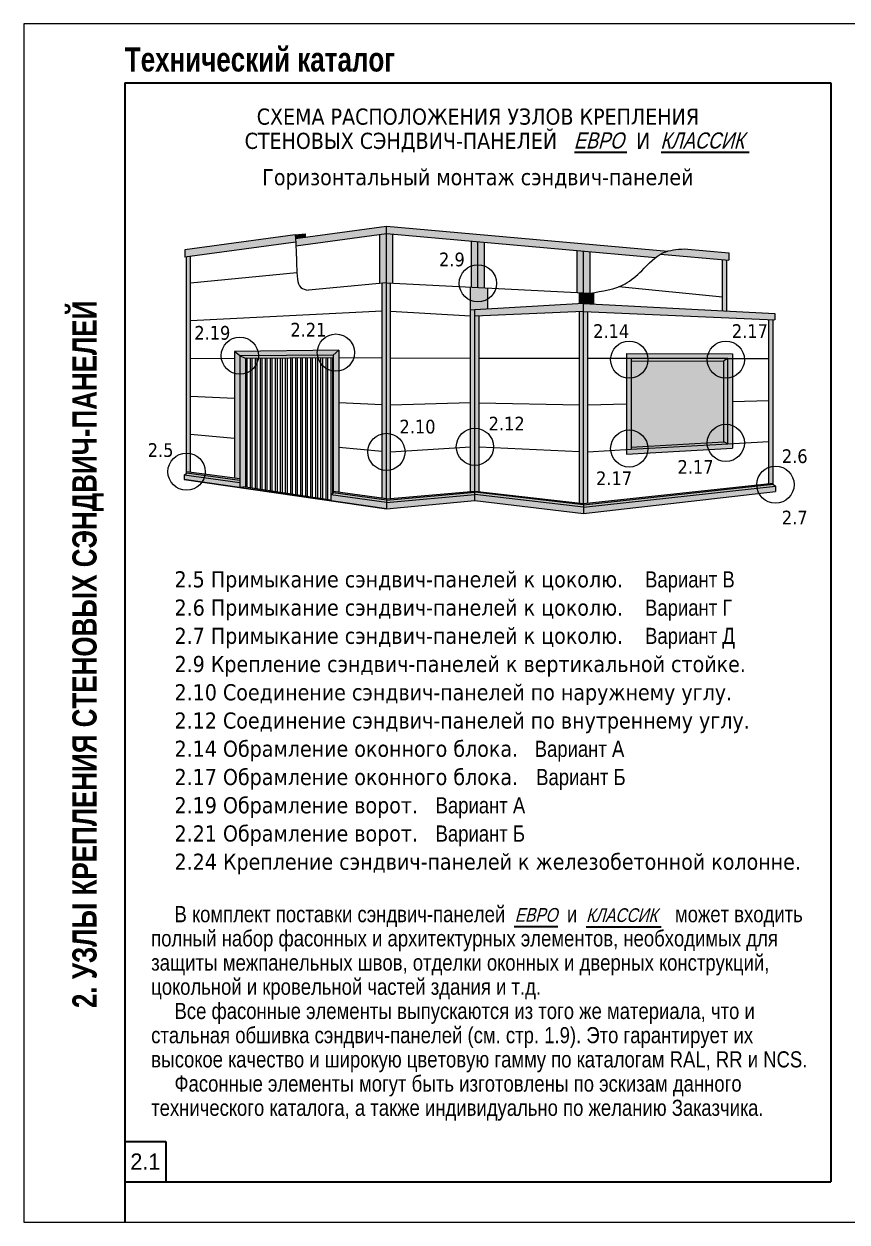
# Model space of a CAD drawing. Extents: x 5821 to 16321, y -13531 to 5774.
# Drawn here: x 5821 to 6841, y 4289 to 5774 of the extents above; entities that cross this region are included whole.
import ezdxf
from ezdxf.enums import TextEntityAlignment as Align

# ---------------------------------------------------------------- set-up
doc = ezdxf.new("R2010")
doc.units = 0
doc.header["$LTSCALE"] = 3
doc.layers.get('0').update_dxf_attribs({"linetype": 'CONTINUOUS', "lineweight": 30})
for name, color, linetype, lineweight in [('new_fill', 8, 'CONTINUOUS', 13), ('RAZMER', 7, 'CONTINUOUS', 9), ('размер', 7, 'CONTINUOUS', 13), ('тонкий контур', 8, 'CONTINUOUS', 9)]:
    doc.layers.add(name, color=color, linetype=linetype, lineweight=lineweight)
doc.styles.add('LOGO', font='HATTEN.TTF')
doc.styles.get("Standard").update_dxf_attribs({"font": 'TAHOMA.TTF'})
doc.styles.add('style1', font='ARIALN.TTF')
doc.styles.add('style2', font='impact.TTF')
doc.styles.add('курсив', font='ARIAL.TTF', dxfattribs={"width": 0.8, "oblique": 15})

msp = doc.modelspace()

# ---------------------------------------------------------------- hatches: boundary and pattern name
at = {"layer": 'new_fill', "true_color": 0xa9cacb}
h = msp.add_hatch(color=9, dxfattribs=at)
edge = h.paths.add_edge_path()
edge.add_spline(control_points=[(6157.82, 5503.33), (6157.74, 5504.84), (6157.66, 5506.35), (6157.57, 5507.86)], knot_values=[4.4903199, 4.4903199, 4.4903199, 4.4903199, 8.9845354, 8.9845354, 8.9845354, 8.9845354], degree=3, periodic=0)
edge.add_spline(control_points=[(6157.57, 5507.86), (6157.49, 5509.37), (6157.41, 5510.87), (6157.33, 5512.38)], knot_values=[0, 0, 0, 0, 4.4903199, 4.4903199, 4.4903199, 4.4903199], degree=3, periodic=0)
edge.add_line((6157.33, 5512.38), (6020.39, 5493.76))
edge.add_line((6020.39, 5493.76), (6020.39, 5484.64))
edge.add_line((6020.39, 5484.64), (6157.82, 5503.33))
h.paths.add_polyline_path([(6027.64, 5485.63), (6022.55, 5484.93), (6022.55, 5241.83, -0.055786), (6027.64, 5241.26)])
h.paths.add_polyline_path([(6027.64, 5241.26, 0.055786), (6022.55, 5241.83), (6022.55, 5218.78), (6027.64, 5218.09)])
at = {"layer": 'new_fill', "true_color": 0x508486}
h = msp.add_hatch(color=137, dxfattribs=at)
edge = h.paths.add_edge_path()
edge.add_line((6169.61, 5513.55), (6157.33, 5512.38))
edge.add_spline(control_points=[(6157.33, 5512.38), (6157.41, 5510.87), (6157.49, 5509.37), (6157.57, 5507.86)], knot_values=[0, 0, 0, 0, 4.4903199, 4.4903199, 4.4903199, 4.4903199], degree=3, periodic=0)
edge.add_line((6157.57, 5507.86), (6169.61, 5509.49))
edge.add_line((6169.61, 5509.49), (6169.61, 5513.55))
at = {"layer": 'new_fill', "true_color": 0xdbdbdb}
h = msp.add_hatch(color=254, dxfattribs=at)
edge = h.paths.add_edge_path()
edge.add_line((6270.5, 5514.03), (6270.51, 5523.16))
edge.add_line((6270.51, 5523.16), (6270.25, 5523.18))
edge.add_line((6270.25, 5523.18), (6157.57, 5507.86))
edge.add_spline(control_points=[(6157.57, 5507.86), (6157.66, 5506.35), (6157.74, 5504.84), (6157.82, 5503.33)], knot_values=[4.4903199, 4.4903199, 4.4903199, 4.4903199, 8.9845354, 8.9845354, 8.9845354, 8.9845354], degree=3, periodic=0)
edge.add_spline(control_points=[(6157.82, 5503.33), (6157.9, 5501.82), (6157.98, 5500.31), (6158.05, 5498.8)], knot_values=[8.9845354, 8.9845354, 8.9845354, 8.9845354, 13.4866954, 13.4866954, 13.4866954, 13.4866954], degree=3, periodic=0)
edge.add_line((6158.05, 5498.8), (6270.5, 5514.03))
h.paths.add_polyline_path([(6270.5, 5514.03), (6262.23, 5512.91), (6262.23, 5452.18), (6270.46, 5452.97)])
at = {"layer": 'new_fill', "true_color": 0xb0b0b0}
h = msp.add_hatch(color=253, dxfattribs=at)
h.paths.add_polyline_path([(6278.27, 5513.35), (6270.51, 5514.03), (6270.5, 5514.03), (6270.46, 5452.98), (6278.27, 5452.59)])
edge = h.paths.add_edge_path()
edge.add_line((6270.51, 5523.16), (6270.5, 5514.04))
edge.add_line((6270.5, 5514.04), (6603.89, 5484.46))
edge.add_spline(control_points=[(6603.89, 5484.46), (6605.78, 5485.95), (6607.74, 5487.3), (6609.78, 5488.48)], knot_values=[94.525523, 94.525523, 94.525523, 94.525523, 101.8104767, 101.8104767, 101.8104767, 101.8104767], degree=3, periodic=0)
edge.add_spline(control_points=[(6609.78, 5488.48), (6610.99, 5489.17), (6613.91, 5490.67), (6617.04, 5491.74), (6618.89, 5492.25)], knot_values=[101.8104767, 101.8104767, 101.8104767, 101.8104767, 106.1290833, 112.0030346, 112.0030346, 112.0030346, 112.0030346], degree=3, periodic=0)
edge.add_line((6618.89, 5492.25), (6270.51, 5523.16))
h.paths.add_polyline_path([(6391.62, 5503.29), (6383.59, 5504), (6383.59, 5475.29, -0.0891225), (6391.62, 5473.85)])
h.paths.add_polyline_path([(6391.62, 5473.85, 0.0891225), (6383.59, 5475.29), (6383.59, 5447.24), (6391.62, 5446.84)])
h.paths.add_polyline_path([(6522.61, 5491.67), (6514.58, 5492.38), (6514.58, 5440.6), (6522.61, 5440.19)])
at = {"layer": 'new_fill'}
h = msp.add_hatch(color=256, dxfattribs=at)
h.paths.add_polyline_path([(6383.59, 5504), (6375.57, 5504.72), (6375.57, 5473.85, -0.0891225), (6383.59, 5475.29)])
h.paths.add_polyline_path([(6383.59, 5475.29, 0.0891225), (6375.57, 5473.85), (6375.57, 5447.65), (6383.59, 5447.24)])
at = {"layer": 'new_fill', "true_color": 0x7fb0b2}
h = msp.add_hatch(color=143, dxfattribs=at)
h.paths.add_polyline_path([(6514.58, 5427.23), (6514.58, 5417.3), (6751.53, 5406.9), (6751.53, 5415.02)])
edge = h.paths.add_edge_path()
edge.add_line((6694.39, 5490.09), (6639.09, 5495))
edge.add_spline(control_points=[(6639.09, 5495), (6632.16, 5494.5), (6625.23, 5494.01), (6618.89, 5492.25)], knot_values=[112.0030346, 112.0030346, 112.0030346, 112.0030346, 132.1346282, 132.1346282, 132.1346282, 132.1346282], degree=3, periodic=0)
edge.add_spline(control_points=[(6618.89, 5492.25), (6617.04, 5491.74), (6613.91, 5490.67), (6610.99, 5489.17), (6609.78, 5488.48)], knot_values=[101.8104767, 101.8104767, 101.8104767, 101.8104767, 107.6844281, 112.0030346, 112.0030346, 112.0030346, 112.0030346], degree=3, periodic=0)
edge.add_line((6609.78, 5488.48), (6694.39, 5480.97))
edge.add_line((6694.39, 5480.97), (6694.39, 5490.09))
at = {"layer": 'new_fill'}
msp.add_hatch(color=256, dxfattribs=at).paths.add_polyline_path([(6514.58, 5492.38), (6506.56, 5493.1), (6506.56, 5441), (6514.58, 5440.6)])
at = {"layer": 'new_fill', "true_color": 0x7fb0b2}
msp.add_hatch(color=143, dxfattribs=at).paths.add_polyline_path([(6692.22, 5481.16), (6686.8, 5481.64), (6686.8, 5418.36), (6692.22, 5418.08)])
at = {"layer": 'new_fill', "true_color": 0xa9cacb}
h = msp.add_hatch(color=9, dxfattribs=at)
h.paths.add_polyline_path([(6270.46, 5452.97), (6265.15, 5452.46), (6265.15, 5265.8, -0.0564674), (6270.31, 5266.37)])
h.paths.add_polyline_path([(6270.31, 5266.37, 0.0564674), (6265.15, 5265.8), (6265.15, 5220.84, 0.0560808), (6270.28, 5220.27)])
h.paths.add_polyline_path([(6270.28, 5220.27, -0.0560808), (6265.15, 5220.84), (6265.15, 5185.79), (6270.25, 5185.1)])
at = {"layer": 'new_fill', "ltscale": 10000, "true_color": 0x7fb0b2}
h = msp.add_hatch(color=143, dxfattribs=at)
h.paths.add_polyline_path([(6275.35, 5265.8, 0.0551046), (6270.31, 5266.37), (6270.28, 5220.27, 0.0554911), (6275.35, 5220.84)])
h.paths.add_polyline_path([(6275.35, 5220.84, -0.0554911), (6270.28, 5220.27), (6270.25, 5185.1), (6275.35, 5185.55)])
h.paths.add_polyline_path([(6275.35, 5452.74), (6270.46, 5452.98), (6270.31, 5266.37, -0.0551046), (6275.35, 5265.8)])
at = {"layer": 'new_fill', "true_color": 0x7fb0b2}
h = msp.add_hatch(color=143, dxfattribs=at)
h.paths.add_polyline_path([(6395.67, 5446.63), (6374.47, 5447.71), (6374.47, 5431.08, 0.2442288), (6395.67, 5432.61)])
h.paths.add_polyline_path([(6395.67, 5432.61, -0.2442288), (6374.47, 5431.08), (6374.47, 5419.8), (6379.78, 5419.6), (6395.67, 5420.5)])
h = msp.add_hatch(color=143, dxfattribs=at)
edge = h.paths.add_edge_path()
edge.add_spline(control_points=[(6526.65, 5440.79), (6525.31, 5440.59), (6523.96, 5440.39), (6522.61, 5440.19)], knot_values=[0, 0, 0, 0, 3.9723005, 3.9723005, 3.9723005, 3.9723005], degree=3, periodic=0)
edge.add_line((6522.61, 5440.19), (6509.49, 5440.86))
edge.add_line((6509.49, 5440.86), (6509.49, 5426.94))
edge.add_line((6509.49, 5426.94), (6514.58, 5427.23))
edge.add_line((6514.58, 5427.23), (6526.65, 5426.61))
edge.add_line((6526.65, 5426.61), (6526.65, 5440.79))
at = {"layer": 'new_fill', "true_color": 0xa9cacb}
h = msp.add_hatch(color=9, dxfattribs=at)
h.paths.add_polyline_path([(6514.58, 5417.3), (6509.49, 5417.09), (6509.49, 5265.36, -0.055786), (6514.58, 5265.93)])
h.paths.add_polyline_path([(6514.58, 5265.93, 0.055786), (6509.49, 5265.36), (6509.49, 5220.4, 0.055786), (6514.58, 5219.83)])
h.paths.add_polyline_path([(6514.58, 5219.83, -0.055786), (6509.49, 5220.4), (6509.49, 5179.92), (6514.58, 5179.33)])
h.paths.add_polyline_path([(6514.58, 5427.23), (6379.89, 5419.61), (6379.89, 5411.67), (6514.58, 5417.3)])
h.paths.add_polyline_path([(6385.31, 5411.9), (6379.89, 5411.67), (6379.89, 5272.7, -0.059407), (6385.31, 5272.05)])
h.paths.add_polyline_path([(6385.31, 5272.05, 0.059407), (6379.89, 5272.7), (6379.89, 5226.6, 0.059407), (6385.31, 5227.24)])
h.paths.add_polyline_path([(6385.31, 5227.24, -0.059407), (6379.89, 5226.6), (6379.89, 5194.83), (6385.31, 5194.2)])
at = {"layer": 'new_fill', "true_color": 0x7fb0b2}
h = msp.add_hatch(color=143, dxfattribs=at)
h.paths.add_polyline_path([(6519.68, 5417.08), (6514.58, 5417.3), (6514.58, 5265.93, -0.055786), (6519.68, 5265.36)])
h.paths.add_polyline_path([(6519.68, 5265.36, 0.055786), (6514.58, 5265.93), (6514.58, 5219.83, 0.055786), (6519.68, 5220.4)])
h.paths.add_polyline_path([(6519.68, 5220.4, -0.055786), (6514.58, 5219.83), (6514.58, 5179.33), (6519.68, 5179.88)])
h.paths.add_polyline_path([(6379.89, 5419.59), (6374.47, 5419.8), (6374.47, 5272.05, -0.059407), (6379.89, 5272.7)])
h.paths.add_polyline_path([(6379.89, 5272.7, 0.059407), (6374.47, 5272.05), (6374.47, 5227.24, 0.059407), (6379.89, 5226.6)])
h.paths.add_polyline_path([(6379.89, 5226.6, -0.059407), (6374.47, 5227.24), (6374.47, 5194.35), (6379.89, 5194.83)])
h = msp.add_hatch(color=143, dxfattribs=at)
h.paths.add_polyline_path([(6749.37, 5406.99), (6743.95, 5407.23), (6743.95, 5224.2, -0.0609136), (6749.37, 5225.6)])
h.paths.add_polyline_path([(6749.37, 5225.6, 0.0609136), (6743.95, 5224.2), (6743.95, 5204.12), (6749.37, 5204.71)])
at = {"layer": 'new_fill', "true_color": 0xa9cacb}
h = msp.add_hatch(color=9, dxfattribs=at)
h.paths.add_polyline_path([(6088.61, 5339.52, -0.0728113), (6082, 5340.48), (6082, 5210.7), (6088.61, 5209.8)])
h.paths.add_polyline_path([(6088.61, 5362.56), (6082, 5367.88), (6082, 5340.48, 0.0728113), (6088.61, 5339.52)])
h.paths.add_polyline_path([(6110.93, 5368.24), (6082, 5367.88), (6088.57, 5362.59), (6088.61, 5362.57), (6111.64, 5362.73, 0.0604149)])
h.paths.add_polyline_path([(6184.76, 5369.14), (6110.93, 5368.24, -0.0604149), (6111.64, 5362.73), (6184.82, 5363.26, -0.0345253), (6184.6, 5366.43, -0.0294782)])
h.paths.add_polyline_path([(6211.13, 5369.46), (6184.76, 5369.14, 0.0294782), (6184.6, 5366.43, 0.0345253), (6184.82, 5363.26), (6204.19, 5363.4)])
h.paths.add_polyline_path([(6211.13, 5369.46), (6204.19, 5363.4), (6204.19, 5343.64, 0.075661), (6211.13, 5343.65)])
h.paths.add_polyline_path([(6211.13, 5343.65, -0.075661), (6204.19, 5343.64), (6204.19, 5194.08), (6211.13, 5193.14)])
at = {"layer": 'new_fill', "true_color": 0x508486}
h = msp.add_hatch(color=137, dxfattribs=at)
h.paths.add_polyline_path([(6095.45, 5340.56, -0.0755279), (6088.61, 5339.52), (6088.61, 5199.12), (6095.45, 5199.94)])
h.paths.add_polyline_path([(6095.45, 5359.25), (6088.61, 5362.57), (6088.61, 5339.52, 0.0755279), (6095.45, 5340.56)])
h.paths.add_polyline_path([(6111.64, 5362.57, 0.0017918), (6111.64, 5362.73), (6088.61, 5362.57), (6095.45, 5359.25), (6111.41, 5359.32, 0.0353739)])
h.paths.add_polyline_path([(6184.82, 5363.26), (6111.64, 5362.73, -0.0371681), (6111.41, 5359.32), (6185.61, 5359.66, -0.0400301)])
h.paths.add_polyline_path([(6204.19, 5363.4), (6184.82, 5363.26, 0.0400301), (6185.61, 5359.66), (6204.19, 5359.75)])
at = {"layer": 'new_fill', "true_color": 0x7fb0b2}
h = msp.add_hatch(color=143, dxfattribs=at)
h.paths.add_polyline_path([(6573.62, 5359.24), (6567.63, 5359.24), (6567.63, 5246.26), (6573.62, 5246.6)])
h.paths.add_polyline_path([(6669.04, 5365.11), (6567.63, 5365.24), (6567.63, 5359.24), (6573.62, 5359.24), (6667.83, 5359.11, -0.0666701)])
h.paths.add_polyline_path([(6699.31, 5365.07), (6669.04, 5365.11, 0.0666701), (6667.83, 5359.11), (6693.31, 5359.08), (6699.31, 5359.07)])
h.paths.add_polyline_path([(6699.31, 5359.07), (6693.31, 5359.08), (6693.31, 5334.67, 0.0673383), (6699.31, 5336.15)])
h.paths.add_polyline_path([(6699.31, 5336.15, -0.0673383), (6693.31, 5334.67), (6693.31, 5277.43, -0.0673378), (6699.31, 5275.95)])
h.paths.add_polyline_path([(6699.31, 5275.95, 0.0673378), (6693.31, 5277.43), (6693.31, 5253.3), (6699.31, 5253.64)])
h.paths.add_polyline_path([(6699.31, 5253.64), (6693.31, 5253.3), (6667.93, 5251.88, 0.0646724), (6669.37, 5246.12), (6699.31, 5247.79)])
h.paths.add_polyline_path([(6667.93, 5251.88), (6573.62, 5246.6), (6567.63, 5246.26), (6567.63, 5240.42), (6669.37, 5246.12, -0.0646724)])
at = {"layer": 'new_fill', "ltscale": 10000, "true_color": 0x7fb0b2}
h = msp.add_hatch(dxfattribs=at)
h.set_pattern_fill('STEEL', color=143, scale=50, angle=45, style=0)
h.set_pattern_definition([(90, (-339.917, 0), (-6.25, 1e-15), []), (90, (-342.127, 2.21), (-6.25, 1e-15), [])])
h.paths.add_polyline_path([(6204.19, 5343.64, -0.2387358), (6187.24, 5355.74), (6095.45, 5355.67), (6095.45, 5199.94), (6201.26, 5184.04), (6201.26, 5190.07), (6204.19, 5192.46)])
h.paths.add_polyline_path([(6204.19, 5355.75), (6187.24, 5355.74, 0.2387358), (6204.19, 5343.64)])
h.paths.add_polyline_path([(6204.19, 5359.75), (6185.63, 5359.66, 0.046103), (6187.24, 5355.74), (6204.19, 5355.75)])
h.paths.add_polyline_path([(6185.63, 5359.66), (6095.45, 5359.25), (6095.45, 5355.67), (6187.24, 5355.74, -0.046103)])
at = {"layer": 'new_fill', "true_color": 0x508486}
h = msp.add_hatch(color=137, dxfattribs=at)
h.paths.add_polyline_path([(6667.78, 5357.58, -0.0165815), (6667.83, 5359.11), (6573.62, 5359.24), (6573.62, 5355.97), (6667.83, 5356.07, -0.0164497)])
h.paths.add_polyline_path([(6693.31, 5359.08), (6667.83, 5359.11, 0.0165815), (6667.78, 5357.58, 0.0164497), (6667.83, 5356.07), (6688.35, 5356.09)])
h.paths.add_polyline_path([(6693.31, 5359.08), (6693.31, 5359.08), (6688.35, 5356.09), (6688.35, 5334.67, 0.0539469), (6693.31, 5334.67)])
h.paths.add_polyline_path([(6693.31, 5334.67, -0.0539469), (6688.35, 5334.67), (6688.35, 5277.43, -0.0539394), (6693.31, 5277.43)])
h.paths.add_polyline_path([(6693.31, 5277.43, 0.0539394), (6688.35, 5277.43), (6688.35, 5255.73), (6693.31, 5253.3)])
h.paths.add_polyline_path([(6688.35, 5255.73), (6667.78, 5254.56, 0.0291798), (6667.93, 5251.88), (6693.31, 5253.3)])
h.paths.add_polyline_path([(6667.78, 5254.56), (6573.62, 5249.2), (6573.62, 5246.6), (6667.93, 5251.88, -0.0291798)])
at = {"layer": 'new_fill', "true_color": 0xb3ecff}
h = msp.add_hatch(color=141, dxfattribs=at)
h.set_gradient(color1=(194, 240, 255), one_color=1, tint=1, name='CURVED')
h.paths.add_polyline_path([(6688.35, 5334.67, -0.3642429), (6667.83, 5356.07), (6573.62, 5355.97), (6573.62, 5249.2), (6667.78, 5254.56, -0.3824143), (6688.35, 5277.43)])
h.paths.add_polyline_path([(6688.35, 5356.09), (6667.83, 5356.07, 0.3642429), (6688.35, 5334.67)])
h.paths.add_polyline_path([(6688.35, 5277.43, 0.3824143), (6667.78, 5254.56), (6688.35, 5255.73)])
at = {"layer": 'new_fill', "true_color": 0xa9cacb}
h = msp.add_hatch(color=9, dxfattribs=at)
h.paths.add_polyline_path([(6045.1, 5214, -0.0321338), (6044.3, 5211.15), (6088.61, 5205.13), (6088.61, 5208.09)])
h.paths.add_polyline_path([(6045.1, 5214), (6022.55, 5217.07), (6019.44, 5214.53), (6044.3, 5211.15, 0.0321338)])
h.paths.add_polyline_path([(6045.39, 5215.68), (6022.55, 5218.78), (6022.55, 5217.07), (6045.1, 5214, 0.018436)])
h.paths.add_polyline_path([(6045.39, 5215.68, -0.018436), (6045.1, 5214), (6088.61, 5208.09), (6088.61, 5209.8)])
at = {"layer": 'new_fill', "ltscale": 10000, "true_color": 0x7fb0b2}
h = msp.add_hatch(color=143, dxfattribs=at)
h.paths.add_polyline_path([(6044.3, 5211.15), (6019.44, 5214.53), (6019.44, 5209.22), (6041.71, 5205.97, 0.0631538)])
h.paths.add_polyline_path([(6044.3, 5211.15, -0.0631538), (6041.71, 5205.97), (6088.61, 5199.12), (6088.61, 5205.13)])
at = {"layer": 'new_fill', "true_color": 0x7fb0b2}
h = msp.add_hatch(color=143, dxfattribs=at)
h.paths.add_polyline_path([(6514.58, 5174.66), (6379.91, 5190.68), (6379.89, 5190.68), (6379.89, 5183.04), (6514.58, 5166.83)])
h.paths.add_polyline_path([(6731.97, 5191.97, -0.0755531), (6729.69, 5198.51), (6514.58, 5174.66), (6514.58, 5166.83)])
h.paths.add_polyline_path([(6752.35, 5201.03), (6729.69, 5198.51, 0.0755531), (6731.97, 5191.97), (6752.35, 5194.33)])
at = {"layer": 'new_fill', "true_color": 0xa9cacb}
h = msp.add_hatch(color=9, dxfattribs=at)
h.paths.add_polyline_path([(6729.69, 5198.51, -0.0277553), (6729.36, 5201.05), (6514.58, 5177.62), (6514.58, 5174.66)])
h.paths.add_polyline_path([(6752.35, 5201.03), (6749.37, 5203.23), (6729.36, 5201.05, 0.0277553), (6729.69, 5198.51)])
h.paths.add_polyline_path([(6729.36, 5201.05, -0.016188), (6729.3, 5202.54), (6514.58, 5179.33), (6514.58, 5177.62)])
h.paths.add_polyline_path([(6749.37, 5203.23), (6749.37, 5204.71), (6729.3, 5202.54, 0.016188), (6729.36, 5201.05)])
h = msp.add_hatch(color=9, dxfattribs=at)
h.paths.add_polyline_path([(6204.19, 5192.46), (6201.26, 5190.07), (6270.25, 5180.43), (6270.25, 5183.39)])
h.paths.add_polyline_path([(6204.19, 5194.08), (6204.19, 5192.46), (6270.25, 5183.39), (6270.25, 5185.1)])
h.paths.add_polyline_path([(6379.89, 5190.68), (6379.89, 5193.47), (6270.25, 5183.39), (6270.25, 5180.43)])
h.paths.add_polyline_path([(6379.89, 5193.47), (6379.89, 5194.83), (6270.25, 5185.1), (6270.25, 5183.39)])
at = {"layer": 'new_fill', "ltscale": 10000, "true_color": 0x7fb0b2}
h = msp.add_hatch(color=143, dxfattribs=at)
h.paths.add_polyline_path([(6201.26, 5190.07), (6201.26, 5182.67), (6270.25, 5172.6), (6270.25, 5180.43)])
h.paths.add_polyline_path([(6379.89, 5183.04), (6379.89, 5190.68), (6270.25, 5180.43), (6270.25, 5172.6)])
at = {"layer": 'new_fill', "true_color": 0xa9cacb}
h = msp.add_hatch(color=9, dxfattribs=at)
h.paths.add_polyline_path([(6379.9, 5193.47), (6379.89, 5193.47), (6379.89, 5190.69), (6514.58, 5174.66), (6514.58, 5177.62)])
h.paths.add_polyline_path([(6379.89, 5194.83), (6379.89, 5193.47), (6514.58, 5177.62), (6514.58, 5179.33)])

# ---------------------------------------------------------------- linework, layer by layer
at = {"color": 1}
for p, q in [((5946.09, 5700.91), (6821.09, 5700.91)), ((5946.09, 5700.91), (5946.09, 4288.76)), ((6821.09, 5700.91), (6821.09, 4338.76)), ((6503.45, 5615.02), (6567.96, 5615.02)), ((6610.72, 5615.02), (6719.9, 5615.02)), ((6428.72, 4655.16), (6482.69, 4655.16)), ((6517.91, 4654.86), (6610.81, 4654.86)), ((5946.09, 4388.76), (5997.01, 4388.76)), ((5997.01, 4388.76), (5997.01, 4338.76)), ((5946.09, 4338.76), (6821.09, 4338.76))]:
    msp.add_line(p, q, dxfattribs=at)
at = {"layer": 'new_fill'}
for p, q in [((6374.47, 5419.8), (6374.47, 5447.71)), ((6509.49, 5426.94), (6509.49, 5440.86))]:
    msp.add_line(p, q, dxfattribs=at)
at = {"layer": 'RAZMER'}
msp.add_lwpolyline([(6871.09, 5773.76), (5821.09, 5773.76), (5821.09, 4288.76), (6871.09, 4288.76)], close=True, dxfattribs=at)
at = {"layer": 'размер'}
for centre in [(6383.59, 5452.24), (6088.59, 5362.57), (6207.65, 5366.43), (6571.14, 5357.58), (6690.83, 5357.58), (6379.89, 5249.65), (6690.83, 5254.52), (6270.25, 5243.32), (6571.14, 5247.55), (6022.55, 5218.78), (6752.35, 5202.74)]:
    msp.add_circle(centre, 23.05, dxfattribs=at)
at = {"layer": 'тонкий контур'}
for p, q in [((6157.33, 5512.38), (6020.39, 5493.76)), ((6157.33, 5512.38), (6169.61, 5513.55)), ((6157.55, 5507.85), (6270.25, 5523.18)), ((6158.05, 5498.8), (6270.51, 5514.03)), ((6169.61, 5513.55), (6169.61, 5509.49)), ((6262.23, 5452.18), (6262.23, 5512.91)), ((6270.25, 5523.18), (6618.89, 5492.25)), ((6270.25, 5185.1), (6270.51, 5523.16)), ((6270.25, 5514.06), (6603.89, 5484.46)), ((6278.27, 5452.59), (6278.27, 5513.35)), ((6157.82, 5503.33), (6020.39, 5484.64)), ((6375.57, 5447.65), (6375.57, 5504.72)), ((6383.59, 5447.24), (6383.59, 5504)), ((6391.62, 5446.84), (6391.62, 5503.29)), ((6639.09, 5495), (6694.39, 5490.09)), ((6020.39, 5493.76), (6020.39, 5484.64)), ((6022.55, 5217.07), (6022.55, 5484.93)), ((6027.64, 5218.09), (6027.64, 5485.63)), ((6506.56, 5441), (6506.56, 5493.1)), ((6514.58, 5440.6), (6514.58, 5492.38)), ((6522.61, 5440.19), (6522.61, 5491.67)), ((6609.78, 5488.48), (6694.39, 5480.97)), ((6686.8, 5418.36), (6686.8, 5481.64)), ((6692.22, 5418.08), (6692.22, 5481.16)), ((6694.39, 5490.09), (6694.39, 5480.97)), ((6159.23, 5465.42), (6027.64, 5452.63)), ((6270.46, 5452.97), (6173.5, 5443.61)), ((6265.15, 5185.79), (6265.15, 5452.46)), ((6270.7, 5452.97), (6522.61, 5440.19)), ((6275.35, 5185.55), (6275.35, 5452.74)), ((6395.67, 5446.63), (6395.67, 5420.5)), ((6526.65, 5440.79), (6526.65, 5426.61)), ((6558.39, 5448.2), (6686.8, 5435.72)), ((6514.58, 5427.23), (6379.89, 5419.61)), ((6514.58, 5427.23), (6751.53, 5415.02)), ((6514.58, 5179.33), (6514.58, 5427.23)), ((6265.15, 5417.71), (6027.64, 5405.72)), ((6275.35, 5417.68), (6374.47, 5412)), ((6374.47, 5194.35), (6374.47, 5419.8)), ((6374.47, 5419.8), (6379.78, 5419.6)), ((6379.89, 5183.04), (6379.89, 5419.61)), ((6514.58, 5417.3), (6379.89, 5411.67)), ((6385.31, 5194.2), (6385.31, 5411.9)), ((6509.49, 5179.92), (6509.49, 5417.09)), ((6514.58, 5417.3), (6751.53, 5406.9)), ((6519.68, 5179.85), (6519.68, 5417.08)), ((6743.95, 5204.12), (6743.95, 5407.23)), ((6749.37, 5203.23), (6749.37, 5406.99)), ((6751.53, 5415.02), (6751.53, 5406.9)), ((6211.13, 5369.46), (6082, 5367.88)), ((6082, 5367.88), (6082, 5210.7)), ((6088.59, 5362.57), (6082, 5367.88)), ((6204.19, 5363.4), (6088.61, 5362.57)), ((6088.61, 5362.57), (6088.61, 5199.12)), ((6095.45, 5359.25), (6088.61, 5362.57)), ((6204.19, 5363.4), (6211.13, 5369.46)), ((6204.19, 5363.4), (6204.19, 5192.46)), ((6211.13, 5369.46), (6211.13, 5193.14)), ((6567.63, 5365.24), (6699.31, 5365.07)), ((6567.63, 5365.24), (6567.63, 5240.42)), ((6699.31, 5365.07), (6699.31, 5247.79)), ((6082, 5359.02), (6027.64, 5358.81)), ((6204.19, 5359.75), (6095.45, 5359.25)), ((6095.45, 5359.25), (6095.45, 5199.94)), ((6265.15, 5359.73), (6211.13, 5359.52)), ((6275.35, 5359.73), (6374.47, 5359.34)), ((6509.49, 5359.3), (6385.31, 5358.94)), ((6573.62, 5359.24), (6519.68, 5359.24)), ((6573.62, 5355.97), (6688.35, 5356.09)), ((6693.31, 5359.08), (6688.35, 5356.09)), ((6688.35, 5255.73), (6688.35, 5356.09)), ((6693.31, 5359.08), (6743.95, 5359.01)), ((6082, 5309.58), (6027.64, 5311.9)), ((6265.15, 5301.75), (6211.13, 5304.06)), ((6275.35, 5301.68), (6374.47, 5304.6)), ((6509.49, 5301.41), (6385.31, 5303.94)), ((6519.68, 5301.5), (6567.63, 5302.71)), ((6699.31, 5305.88), (6743.95, 5307.14)), ((6082, 5260.14), (6027.64, 5265)), ((6265.15, 5243.77), (6211.13, 5248.6)), ((6275.35, 5243.61), (6374.47, 5249.41)), ((6509.49, 5243.53), (6385.31, 5249.23)), ((6519.68, 5243.58), (6573.62, 5246.6)), ((6567.63, 5240.42), (6699.31, 5247.79)), ((6573.62, 5249.2), (6688.35, 5255.73)), ((6693.31, 5253.3), (6688.35, 5255.73)), ((6693.31, 5253.3), (6743.95, 5256.14)), ((6019.44, 5214.53), (6022.55, 5217.07)), ((6019.44, 5214.53), (6019.44, 5209.22)), ((6088.61, 5205.13), (6019.44, 5214.53)), ((6088.61, 5209.8), (6022.55, 5218.78)), ((6088.61, 5208.09), (6022.55, 5217.07)), ((6270.25, 5172.6), (6019.44, 5209.22)), ((6019.44, 5209.22), (6270.25, 5172.6)), ((6095.45, 5199.94), (6088.61, 5199.12)), ((6095.45, 5199.94), (6201.26, 5184.04)), ((6514.58, 5179.33), (6749.37, 5204.71)), ((6514.58, 5177.62), (6749.37, 5203.23)), ((6514.58, 5174.66), (6752.35, 5201.03)), ((6749.37, 5203.23), (6752.35, 5201.03)), ((6752.35, 5201.03), (6752.35, 5194.33)), ((6201.26, 5190.07), (6204.19, 5192.46)), ((6270.25, 5180.43), (6201.26, 5190.07)), ((6201.26, 5190.07), (6201.26, 5182.67)), ((6270.25, 5185.1), (6204.19, 5194.08)), ((6270.25, 5183.39), (6204.19, 5192.46)), ((6270.25, 5185.1), (6379.89, 5194.83)), ((6270.25, 5183.39), (6379.89, 5193.47)), ((6270.25, 5180.43), (6379.89, 5190.68)), ((6270.25, 5185.1), (6270.25, 5172.6)), ((6270.25, 5172.6), (6379.89, 5183.04)), ((6379.89, 5194.83), (6514.58, 5179.33)), ((6379.89, 5183.04), (6514.58, 5166.83)), ((6514.58, 5177.62), (6379.9, 5193.47)), ((6514.58, 5174.66), (6379.91, 5190.68)), ((6514.58, 5166.83), (6752.35, 5194.33)), ((6514.58, 5179.33), (6514.58, 5166.83))]:
    msp.add_line(p, q, dxfattribs=at)
msp.add_lwpolyline([(6573.62, 5246.6), (6693.31, 5253.3), (6693.31, 5359.08), (6573.62, 5359.24)], close=True, dxfattribs=at)
for points in [[(6157.33, 5512.38), (6159, 5473.79), (6160.06, 5457.26), (6164.14, 5447.23), (6173.5, 5443.61)], [(6522.61, 5440.19), (6565.98, 5451.74), (6586.58, 5467.94), (6613.5, 5490.36), (6639.09, 5495)]]:
    msp.add_spline(points, degree=3, dxfattribs=at)

# ---------------------------------------------------------------- texts
for s, p in [('СХЕМА РАСПОЛОЖЕНИЯ УЗЛОВ КРЕПЛЕНИЯ', (6383.59, 5648.91)), ('СТЕНОВЫХ СЭНДВИЧ-ПАНЕЛЕЙ', (6288.11, 5618.91)), ('И', (6588.5, 5618.91)), ('Горизонтальный монтаж сэндвич-панелей', (6383.59, 5573.91))]:
    msp.add_text(s, height=20).set_placement(p, align=Align.CENTER)
at = {"color": 1, "style": 'курсив', "oblique": 15, "width": 0.8}
for s, height, p in [('ЕВРО', 20, (6502.45, 5629.34)), ('КЛАССИК', 20, (6609.72, 5629.34)), ('ЕВРО', 17, (6429.25, 4669.48)), ('КЛАССИК', 17, (6517.64, 4669.18))]:
    msp.add_text(s, height=height, dxfattribs=at).set_placement(p, align=Align.MIDDLE_LEFT)
for s, p in [('2.9', (6351.37, 5481.88)), ('2.19', (6054.49, 5390.94)), ('2.21', (6173.55, 5394.8)), ('2.14', (6548.79, 5393.07)), ('2.17', (6720.64, 5393.07)), ('2.12', (6419.19, 5278.43)), ('2.10', (6308.76, 5274.69)), ('2.5', (5990.37, 5245.64)), ('2.6', (6776.22, 5238.01)), ('2.17', (6653.28, 5224.68)), ('2.17', (6552.36, 5210.66)), ('2.7', (6776.22, 5161.95))]:
    msp.add_text(s, height=17).set_placement(p, align=Align.MIDDLE_CENTER)
for s, p in [('2.5 Примыкание сэндвич-панелей к цоколю.', (6007.66, 5085.39)), ('2.6 Примыкание сэндвич-панелей к цоколю.', (6007.66, 5050.39)), ('2.7 Примыкание сэндвич-панелей к цоколю.', (6007.66, 5015.39)), ('2.9 Крепление сэндвич-панелей к вертикальной стойке.', (6007.66, 4980.39)), ('2.10 Соединение сэндвич-панелей по наружнему углу.', (6007.66, 4945.39)), ('2.12 Соединение сэндвич-панелей по внутреннему углу.', (6007.66, 4910.39)), ('2.14 Обрамление оконного блока.', (6007.66, 4875.39)), ('2.17 Обрамление оконного блока.', (6007.66, 4840.39)), ('2.19 Обрамление ворот.', (6007.66, 4805.39)), ('2.21 Обрамление ворот.', (6007.66, 4770.39)), ('2.24 Крепление сэндвич-панелей к железобетонной колонне.', (6007.66, 4735.39))]:
    msp.add_text(s, height=20).set_placement(p, align=Align.MIDDLE_LEFT)
at = {"style": 'style1'}
for s, p in [('Вариант В', (6590.73, 5075.27)), ('Вариант Г', (6590.73, 5040.27)), ('Вариант Д', (6590.73, 5005.27)), ('Вариант А', (6453.97, 4865.27)), ('Вариант Б', (6455.82, 4830.27)), ('Вариант А', (6331.17, 4795.27)), ('Вариант Б', (6331.17, 4760.27))]:
    msp.add_text(s, height=20, dxfattribs=at).set_placement(p)
for s, p in [('В комплект поставки сэндвич-панелей            и                   может входить', (6007.66, 4670.39)), ('полный набор фасонных и архитектурных элементов, необходимых для', (5978.77, 4640.39)), ('защиты межпанельных швов, отделки оконных и дверных конструкций,', (5978.77, 4610.39)), ('цокольной и кровельной частей здания и т.д.', (5978.77, 4580.39)), ('Все фасонные элементы выпускаются из того же материала, что и ', (6007.66, 4550.39)), ('стальная обшивка сэндвич-панелей (см. стр. 1.9). Это гарантирует их', (5978.77, 4520.39)), ('высокое качество и широкую цветовую гамму по каталогам RAL, RR и NCS.', (5978.77, 4490.39)), ('Фасонные элементы могут быть изготовлены по эскизам данного', (6007.66, 4460.39)), ('технического каталога, а также индивидуально по желанию Заказчика.', (5978.77, 4430.39))]:
    msp.add_text(s, height=20, dxfattribs=at).set_placement(p, align=Align.MIDDLE_LEFT)
at = {"layer": 'new_fill', "style": 'style2'}
msp.add_text('Технический каталог', height=30, dxfattribs=at).set_placement((5946.09, 5714.81))
msp.add_text('2. УЗЛЫ КРЕПЛЕНИЯ СТЕНОВЫХ СЭНДВИЧ-ПАНЕЛЕЙ', height=30, rotation=90, dxfattribs=at).set_placement((5911.09, 4992.33), align=Align.CENTER)
at = {"layer": 'new_fill', "style": 'LOGO'}
msp.add_text('2.1', height=20, dxfattribs=at).set_placement((5971.55, 4363.76), align=Align.MIDDLE_CENTER)

doc.saveas('drawing.dxf')
